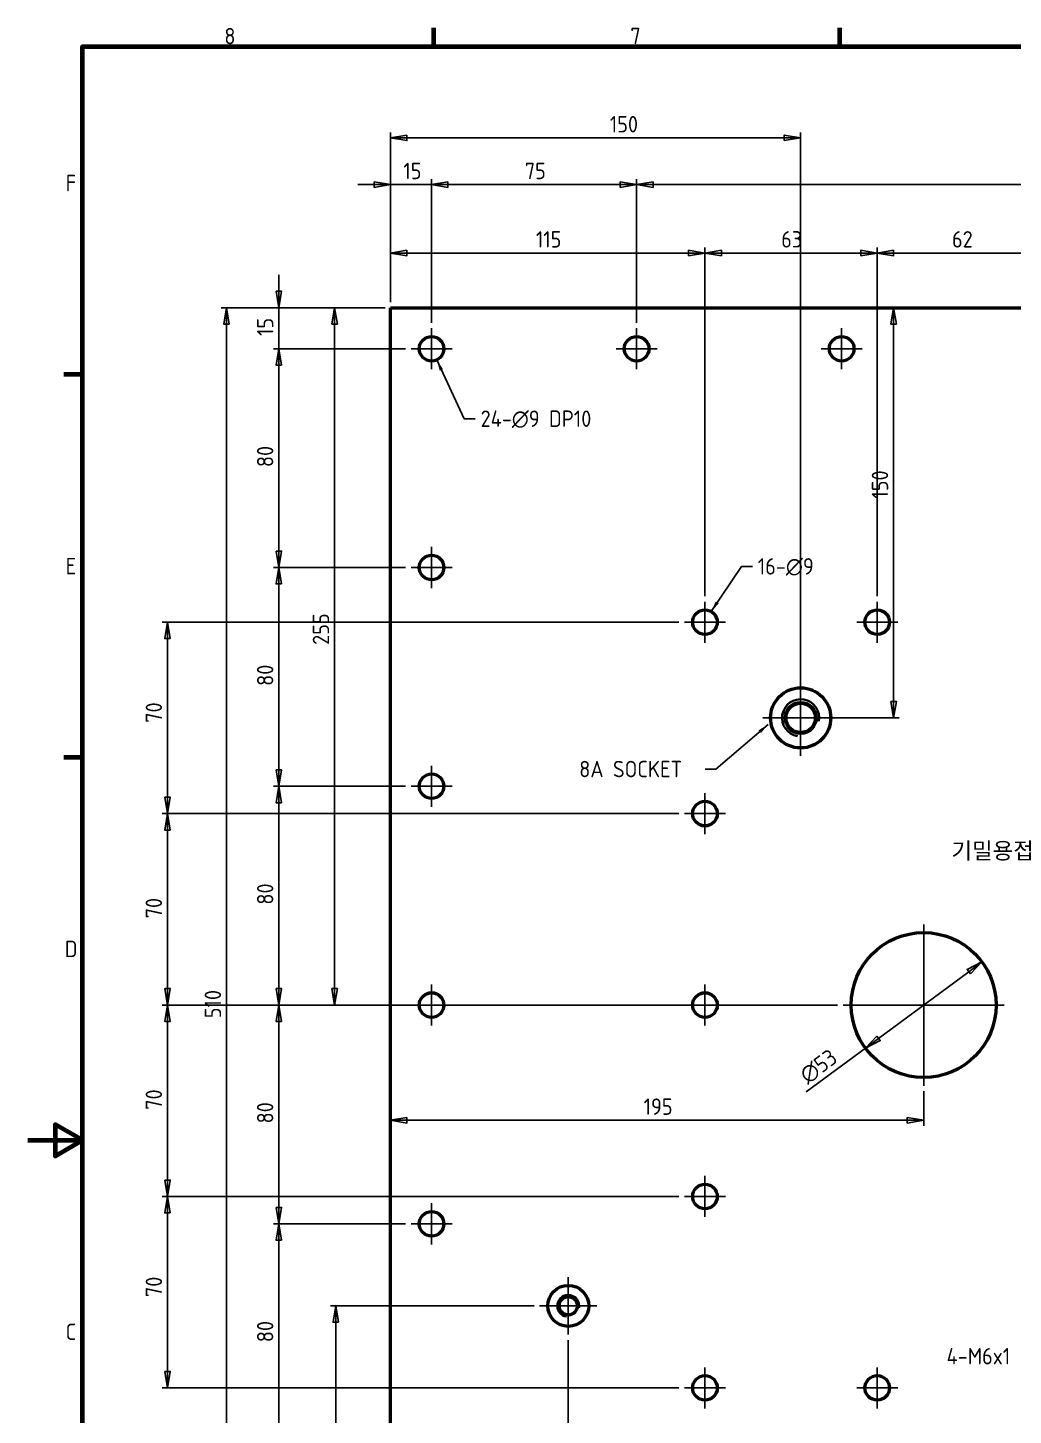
# Model space of a CAD drawing. Header units: millimetres. Extents: x 0 to 1188, y 0 to 840.
# Drawn here: x 0 to 360, y 319 to 827 of the extents above; entities that cross this region are included whole.
import ezdxf

# ---------------------------------------------------------------- set-up
doc = ezdxf.new("R2010")
doc.units = ezdxf.units.MM
doc.header["$LTSCALE"] = 2
doc.linetypes.add('CHAIN', pattern=[0.7087, 0.4724, -0.0591, 0.1181, -0.0591])
doc.layers.get('0').update_dxf_attribs({"lineweight": 25})
for name, color, linetype, lineweight in [('가시적인 것(ISO)', 7, 'Continuous', 50), ('경계(ISO)', 7, 'Continuous', 70), ('기호(ISO)', 7, 'Continuous', 25), ('치수(ISO)', 7, 'Continuous', 25)]:
    doc.layers.add(name, color=color, linetype=linetype, lineweight=lineweight)
doc.layers.add('가시적인 좁은 것(ISO)', color=1, linetype='Continuous', lineweight=35, true_color=0xff0000)
doc.layers.add('중심 표식(ISO)', color=1, linetype='Continuous', lineweight=25, true_color=0xff0000)
doc.styles.add('ISO ProportionalPSTEK', font='isocp.shx')
doc.dimstyles.new('PSTEK', dxfattribs={"dimscale": 2, "dimtxt": 3, "dimasz": 3, "dimexe": 1, "dimexo": 1, "dimgap": 1, "dimtad": 1, "dimrnd": 1e-08, "dimdsep": 46, "dimtxsty": 'ISO ProportionalPSTEK', "dimblk": 'Filled-1', "dimcen": 0.09, "dimdle": 10, "dimclrd": 3, "dimclre": 3, "dimclrt": 1, "dimadec": 1, "dimazin": 2, "dimtfac": 1, "dimtmove": 0, "dimatfit": 3, "dimfxl": 1, "dimtolj": 1, "dimlwd": -1, "dimlwe": -1, "dimarcsym": 0})
doc.dimstyles.new('PSTEK$7', dxfattribs={"dimscale": 2, "dimtxt": 3, "dimasz": 2, "dimexe": 1, "dimexo": 1, "dimgap": 1, "dimtad": 1, "dimrnd": 1e-08, "dimdsep": 46, "dimtxsty": 'ISO ProportionalPSTEK', "dimblk": 'Filled-1', "dimcen": 0.09, "dimdle": 10, "dimclrd": 3, "dimclre": 3, "dimclrt": 1, "dimadec": 1, "dimazin": 2, "dimtfac": 1, "dimtmove": 0, "dimatfit": 3, "dimfxl": 1, "dimtolj": 1, "dimlwd": -1, "dimlwe": -1, "dimarcsym": 0})

# ---------------------------------------------------------------- blocks, each defined once
blk = doc.blocks.new('경계 Default Border')
at = {"layer": '경계(ISO)'}
for p, q in [((74.25, 410), (74.25, 413.4)), ((148.5, 410), (148.5, 413.4)), ((10, 350), (6.6, 350)), ((10, 280), (6.6, 280))]:
    blk.add_line(p, q, dxfattribs=at)
at = {"layer": '경계(ISO)', "flags": 128}
for points in [[(10, 10), (10, 410), (584, 410), (584, 10), (10, 10)], [(0, 210), (10, 210), (5, 212.89), (5, 207.11), (10, 210)]]:
    blk.add_lwpolyline(points, dxfattribs=at)
at = {"layer": '경계(ISO)', "color": 1, "true_color": 0xff0000, "char_height": 3, "attachment_point": 7, "style": 'ISO ProportionalPSTEK'}
for s, insert in [('8', (35.96, 410.37)), ('7', (110.21, 410.39)), ('F', (6.93, 383.5)), ('E', (6.93, 313.47)), ('D', (6.77, 243.47)), ('C', (6.93, 173.47))]:
    blk.add_mtext(s, dxfattribs=dict(at, insert=insert))
blk = doc.blocks.new('Filled-1')
at = {"color": 0}
for p, q in [((0, 0), (-1, 0.167)), ((-1, 0.167), (-1, -0.167)), ((-1, 0), (0, 0)), ((-1, -0.167), (0, 0))]:
    blk.add_line(p, q, dxfattribs=at)
at = {"color": 0, "flags": 128}
blk.add_lwpolyline([(-1, -0.167), (0, 0), (-1, 0.167), (-1, -0.167)], dxfattribs=at)
at = {"color": 0}
blk.add_solid([(-1, -0.167), (0, 0), (-1, 0.167), (-1, -0.167)], dxfattribs=at)
blk = doc.blocks.new('*D14')
at = {"layer": 'Defpoints', "color": 0, "transparency": 16777216}
for p in [(132.72, 724.43), (112.25, 469.43), (298.22, 469.43)]:
    blk.add_point(p, dxfattribs=at)
at = {"layer": '치수(ISO)', "color": 3, "transparency": 16777216}
for p, q in [((130.72, 724.43), (110.25, 724.43)), ((112.25, 718.43), (112.25, 475.43)), ((296.22, 469.43), (110.25, 469.43))]:
    blk.add_line(p, q, dxfattribs=at)
at = {"layer": '치수(ISO)', "color": 3, "transparency": 16777216, "xscale": 6, "yscale": 6, "zscale": 6}
for p, rotation in [((112.25, 724.43), 90), ((112.25, 469.43), 270)]:
    blk.add_blockref('Filled-1', p, dxfattribs=dict(at, rotation=rotation))
at = {"layer": '치수(ISO)', "color": 1, "transparency": 16777216, "insert": (104.25, 601.13), "char_height": 6, "attachment_point": 1, "rotation": 90, "style": 'ISO ProportionalPSTEK'}
blk.add_mtext('\\A1;255', dxfattribs=at)
blk = doc.blocks.new('*D43')
at = {"layer": 'Defpoints', "color": 0, "transparency": 16777216}
for p in [(147.72, 769.43), (132.72, 724.43), (147.72, 716.93)]:
    blk.add_point(p, dxfattribs=at)
at = {"layer": '치수(ISO)', "color": 3, "transparency": 16777216}
for p, q in [((132.72, 726.43), (132.72, 771.43)), ((147.72, 718.93), (147.72, 771.43)), ((126.72, 769.43), (120.72, 769.43)), ((132.72, 769.43), (147.72, 769.43)), ((153.72, 769.43), (159.72, 769.43))]:
    blk.add_line(p, q, dxfattribs=at)
at = {"layer": '치수(ISO)', "color": 3, "transparency": 16777216, "xscale": 6, "yscale": 6, "zscale": 6}
blk.add_blockref('Filled-1', (132.72, 769.43), dxfattribs=at)
at = {"layer": '치수(ISO)', "color": 3, "transparency": 16777216, "xscale": 6, "yscale": 6, "zscale": 6, "rotation": 180}
blk.add_blockref('Filled-1', (147.72, 769.43), dxfattribs=at)
at = {"layer": '치수(ISO)', "color": 1, "transparency": 16777216, "insert": (137.4, 777.43), "char_height": 6, "attachment_point": 1, "style": 'ISO ProportionalPSTEK'}
blk.add_mtext('\\A1;15', dxfattribs=at)
blk = doc.blocks.new('*D44')
at = {"layer": 'Defpoints', "color": 0, "transparency": 16777216}
for p in [(222.72, 769.43), (147.72, 716.93), (222.72, 716.93)]:
    blk.add_point(p, dxfattribs=at)
at = {"layer": '치수(ISO)', "color": 3, "transparency": 16777216}
for p, q in [((147.72, 718.93), (147.72, 771.43)), ((222.72, 718.93), (222.72, 771.43)), ((153.72, 769.43), (216.72, 769.43))]:
    blk.add_line(p, q, dxfattribs=at)
at = {"layer": '치수(ISO)', "color": 3, "transparency": 16777216, "xscale": 6, "yscale": 6, "zscale": 6, "rotation": 180}
blk.add_blockref('Filled-1', (147.72, 769.43), dxfattribs=at)
at = {"layer": '치수(ISO)', "color": 3, "transparency": 16777216, "xscale": 6, "yscale": 6, "zscale": 6}
blk.add_blockref('Filled-1', (222.72, 769.43), dxfattribs=at)
at = {"layer": '치수(ISO)', "color": 1, "transparency": 16777216, "insert": (181.82, 777.43), "char_height": 6, "attachment_point": 1, "style": 'ISO ProportionalPSTEK'}
blk.add_mtext('\\A1;75', dxfattribs=at)
blk = doc.blocks.new('*D45')
at = {"layer": 'Defpoints', "color": 0, "transparency": 16777216}
for p in [(597.72, 769.43), (222.72, 716.93), (597.72, 716.93)]:
    blk.add_point(p, dxfattribs=at)
at = {"layer": '치수(ISO)', "color": 3, "transparency": 16777216}
for p, q in [((222.72, 718.93), (222.72, 771.43)), ((597.72, 718.93), (597.72, 771.43)), ((228.72, 769.43), (591.72, 769.43))]:
    blk.add_line(p, q, dxfattribs=at)
at = {"layer": '치수(ISO)', "color": 3, "transparency": 16777216, "xscale": 6, "yscale": 6, "zscale": 6, "rotation": 180}
blk.add_blockref('Filled-1', (222.72, 769.43), dxfattribs=at)
at = {"layer": '치수(ISO)', "color": 3, "transparency": 16777216, "xscale": 6, "yscale": 6, "zscale": 6}
blk.add_blockref('Filled-1', (597.72, 769.43), dxfattribs=at)
at = {"layer": '치수(ISO)', "color": 1, "transparency": 16777216, "insert": (394.22, 777.43), "char_height": 6, "attachment_point": 1, "style": 'ISO ProportionalPSTEK'}
blk.add_mtext('\\A1;75*5=375', dxfattribs=at)
blk = doc.blocks.new('*D47')
at = {"layer": 'Defpoints', "color": 0, "transparency": 16777216}
for p in [(247.72, 744.43), (132.72, 724.43), (247.72, 616.93)]:
    blk.add_point(p, dxfattribs=at)
at = {"layer": '치수(ISO)', "color": 3, "transparency": 16777216}
for p, q in [((132.72, 726.43), (132.72, 746.43)), ((247.72, 618.93), (247.72, 746.43)), ((138.72, 744.43), (241.72, 744.43))]:
    blk.add_line(p, q, dxfattribs=at)
at = {"layer": '치수(ISO)', "color": 3, "transparency": 16777216, "xscale": 6, "yscale": 6, "zscale": 6, "rotation": 180}
blk.add_blockref('Filled-1', (132.72, 744.43), dxfattribs=at)
at = {"layer": '치수(ISO)', "color": 3, "transparency": 16777216, "xscale": 6, "yscale": 6, "zscale": 6}
blk.add_blockref('Filled-1', (247.72, 744.43), dxfattribs=at)
at = {"layer": '치수(ISO)', "color": 1, "transparency": 16777216, "insert": (185.88, 752.43), "char_height": 6, "attachment_point": 1, "style": 'ISO ProportionalPSTEK'}
blk.add_mtext('\\A1;115', dxfattribs=at)
blk = doc.blocks.new('*D49')
at = {"layer": 'Defpoints', "color": 0, "transparency": 16777216}
for p in [(91.85, 724.43), (132.72, 724.43), (140.22, 709.43)]:
    blk.add_point(p, dxfattribs=at)
at = {"layer": '치수(ISO)', "color": 3, "transparency": 16777216}
for p, q in [((91.85, 730.43), (91.85, 736.43)), ((130.72, 724.43), (89.85, 724.43)), ((91.85, 709.43), (91.85, 724.43)), ((138.22, 709.43), (89.85, 709.43)), ((91.85, 703.43), (91.85, 697.43))]:
    blk.add_line(p, q, dxfattribs=at)
at = {"layer": '치수(ISO)', "color": 3, "transparency": 16777216, "xscale": 6, "yscale": 6, "zscale": 6}
for p, rotation in [((91.85, 724.43), 270), ((91.85, 709.43), 90)]:
    blk.add_blockref('Filled-1', p, dxfattribs=dict(at, rotation=rotation))
at = {"layer": '치수(ISO)', "color": 1, "transparency": 16777216, "insert": (83.85, 714.1), "char_height": 6, "attachment_point": 1, "rotation": 90, "style": 'ISO ProportionalPSTEK'}
blk.add_mtext('\\A1;15', dxfattribs=at)
blk = doc.blocks.new('*D50')
at = {"layer": 'Defpoints', "color": 0, "transparency": 16777216}
for p in [(91.85, 709.43), (140.22, 709.43), (140.22, 629.43)]:
    blk.add_point(p, dxfattribs=at)
at = {"layer": '치수(ISO)', "color": 3, "transparency": 16777216}
for p, q in [((138.22, 709.43), (89.85, 709.43)), ((91.85, 635.43), (91.85, 703.43)), ((138.22, 629.43), (89.85, 629.43))]:
    blk.add_line(p, q, dxfattribs=at)
at = {"layer": '치수(ISO)', "color": 3, "transparency": 16777216, "xscale": 6, "yscale": 6, "zscale": 6}
for p, rotation in [((91.85, 709.43), 90), ((91.85, 629.43), 270)]:
    blk.add_blockref('Filled-1', p, dxfattribs=dict(at, rotation=rotation))
at = {"layer": '치수(ISO)', "color": 1, "transparency": 16777216, "insert": (83.85, 666.14), "char_height": 6, "attachment_point": 1, "rotation": 90, "style": 'ISO ProportionalPSTEK'}
blk.add_mtext('\\A1;80', dxfattribs=at)
blk = doc.blocks.new('*D52')
at = {"layer": 'Defpoints', "color": 0, "transparency": 16777216}
for p in [(72.72, 724.43), (132.72, 724.43), (132.72, 214.43)]:
    blk.add_point(p, dxfattribs=at)
at = {"layer": '치수(ISO)', "color": 3, "transparency": 16777216}
for p, q in [((130.72, 724.43), (70.72, 724.43)), ((72.72, 220.43), (72.72, 718.43)), ((130.72, 214.43), (70.72, 214.43))]:
    blk.add_line(p, q, dxfattribs=at)
at = {"layer": '치수(ISO)', "color": 3, "transparency": 16777216, "xscale": 6, "yscale": 6, "zscale": 6}
for p, rotation in [((72.72, 724.43), 90), ((72.72, 214.43), 270)]:
    blk.add_blockref('Filled-1', p, dxfattribs=dict(at, rotation=rotation))
at = {"layer": '치수(ISO)', "color": 1, "transparency": 16777216, "insert": (64.72, 464.62), "char_height": 6, "attachment_point": 1, "rotation": 90, "style": 'ISO ProportionalPSTEK'}
blk.add_mtext('\\A1;510', dxfattribs=at)
blk = doc.blocks.new('*D55')
at = {"layer": 'Defpoints', "color": 0, "transparency": 16777216}
for p in [(327.72, 439.93), (327.72, 427.28), (132.72, 397.28)]:
    blk.add_point(p, dxfattribs=at)
at = {"layer": '치수(ISO)', "color": 3, "transparency": 16777216}
for p, q in [((327.72, 437.93), (327.72, 425.28)), ((138.72, 427.28), (321.72, 427.28))]:
    blk.add_line(p, q, dxfattribs=at)
at = {"layer": '치수(ISO)', "color": 3, "transparency": 16777216, "xscale": 6, "yscale": 6, "zscale": 6, "rotation": 180}
blk.add_blockref('Filled-1', (132.72, 427.28), dxfattribs=at)
at = {"layer": '치수(ISO)', "color": 3, "transparency": 16777216, "xscale": 6, "yscale": 6, "zscale": 6}
blk.add_blockref('Filled-1', (327.72, 427.28), dxfattribs=at)
at = {"layer": '치수(ISO)', "color": 1, "transparency": 16777216, "insert": (225.29, 435.28), "char_height": 6, "attachment_point": 1, "style": 'ISO ProportionalPSTEK'}
blk.add_mtext('\\A1;195', dxfattribs=at)
blk = doc.blocks.new('*D56')
at = {"layer": 'Defpoints', "color": 0, "transparency": 16777216}
for p in [(51.13, 609.43), (240.22, 609.43), (240.22, 539.43)]:
    blk.add_point(p, dxfattribs=at)
at = {"layer": '치수(ISO)', "color": 3, "transparency": 16777216}
for p, q in [((238.22, 609.43), (49.13, 609.43)), ((51.13, 545.43), (51.13, 603.43)), ((238.22, 539.43), (49.13, 539.43))]:
    blk.add_line(p, q, dxfattribs=at)
at = {"layer": '치수(ISO)', "color": 3, "transparency": 16777216, "xscale": 6, "yscale": 6, "zscale": 6}
for p, rotation in [((51.13, 609.43), 90), ((51.13, 539.43), 270)]:
    blk.add_blockref('Filled-1', p, dxfattribs=dict(at, rotation=rotation))
at = {"layer": '치수(ISO)', "color": 1, "transparency": 16777216, "insert": (43.13, 572.64), "char_height": 6, "attachment_point": 1, "rotation": 90, "style": 'ISO ProportionalPSTEK'}
blk.add_mtext('\\A1;70', dxfattribs=at)
blk = doc.blocks.new('*D57')
at = {"layer": 'Defpoints', "color": 0, "transparency": 16777216}
for p in [(51.13, 539.43), (240.22, 539.43), (243.22, 469.43)]:
    blk.add_point(p, dxfattribs=at)
at = {"layer": '치수(ISO)', "color": 3, "transparency": 16777216}
for p, q in [((238.22, 539.43), (49.13, 539.43)), ((51.13, 475.43), (51.13, 533.43)), ((241.22, 469.43), (49.13, 469.43))]:
    blk.add_line(p, q, dxfattribs=at)
at = {"layer": '치수(ISO)', "color": 3, "transparency": 16777216, "xscale": 6, "yscale": 6, "zscale": 6}
for p, rotation in [((51.13, 539.43), 90), ((51.13, 469.43), 270)]:
    blk.add_blockref('Filled-1', p, dxfattribs=dict(at, rotation=rotation))
at = {"layer": '치수(ISO)', "color": 1, "transparency": 16777216, "insert": (43.13, 501.14), "char_height": 6, "attachment_point": 1, "rotation": 90, "style": 'ISO ProportionalPSTEK'}
blk.add_mtext('\\A1;70', dxfattribs=at)
blk = doc.blocks.new('*D58')
at = {"layer": 'Defpoints', "color": 0, "transparency": 16777216}
for p in [(51.13, 399.43), (240.22, 399.43), (240.22, 329.43)]:
    blk.add_point(p, dxfattribs=at)
at = {"layer": '치수(ISO)', "color": 3, "transparency": 16777216}
for p, q in [((238.22, 399.43), (49.13, 399.43)), ((51.13, 335.43), (51.13, 393.43)), ((238.22, 329.43), (49.13, 329.43))]:
    blk.add_line(p, q, dxfattribs=at)
at = {"layer": '치수(ISO)', "color": 3, "transparency": 16777216, "xscale": 6, "yscale": 6, "zscale": 6}
for p, rotation in [((51.13, 399.43), 90), ((51.13, 329.43), 270)]:
    blk.add_blockref('Filled-1', p, dxfattribs=dict(at, rotation=rotation))
at = {"layer": '치수(ISO)', "color": 1, "transparency": 16777216, "insert": (43.13, 362.64), "char_height": 6, "attachment_point": 1, "rotation": 90, "style": 'ISO ProportionalPSTEK'}
blk.add_mtext('\\A1;70', dxfattribs=at)
blk = doc.blocks.new('*D72')
at = {"layer": 'Defpoints', "color": 0, "transparency": 16777216}
for p in [(310.72, 744.43), (247.72, 616.93), (310.72, 616.93)]:
    blk.add_point(p, dxfattribs=at)
at = {"layer": '치수(ISO)', "color": 3, "transparency": 16777216}
for p, q in [((247.72, 618.93), (247.72, 746.43)), ((310.72, 618.93), (310.72, 746.43)), ((253.72, 744.43), (304.72, 744.43))]:
    blk.add_line(p, q, dxfattribs=at)
at = {"layer": '치수(ISO)', "color": 3, "transparency": 16777216, "xscale": 6, "yscale": 6, "zscale": 6, "rotation": 180}
blk.add_blockref('Filled-1', (247.72, 744.43), dxfattribs=at)
at = {"layer": '치수(ISO)', "color": 3, "transparency": 16777216, "xscale": 6, "yscale": 6, "zscale": 6}
blk.add_blockref('Filled-1', (310.72, 744.43), dxfattribs=at)
at = {"layer": '치수(ISO)', "color": 1, "transparency": 16777216, "insert": (275.6, 752.43), "char_height": 6, "attachment_point": 1, "style": 'ISO ProportionalPSTEK'}
blk.add_mtext('\\A1;63', dxfattribs=at)
blk = doc.blocks.new('*D73')
at = {"layer": 'Defpoints', "color": 0, "transparency": 16777216}
for p in [(372.72, 744.43), (310.72, 616.93), (372.72, 616.93)]:
    blk.add_point(p, dxfattribs=at)
at = {"layer": '치수(ISO)', "color": 3, "transparency": 16777216}
for p, q in [((310.72, 618.93), (310.72, 746.43)), ((372.72, 618.93), (372.72, 746.43)), ((316.72, 744.43), (366.72, 744.43))]:
    blk.add_line(p, q, dxfattribs=at)
at = {"layer": '치수(ISO)', "color": 3, "transparency": 16777216, "xscale": 6, "yscale": 6, "zscale": 6, "rotation": 180}
blk.add_blockref('Filled-1', (310.72, 744.43), dxfattribs=at)
at = {"layer": '치수(ISO)', "color": 3, "transparency": 16777216, "xscale": 6, "yscale": 6, "zscale": 6}
blk.add_blockref('Filled-1', (372.72, 744.43), dxfattribs=at)
at = {"layer": '치수(ISO)', "color": 1, "transparency": 16777216, "insert": (338.08, 752.43), "char_height": 6, "attachment_point": 1, "style": 'ISO ProportionalPSTEK'}
blk.add_mtext('\\A1;62', dxfattribs=at)
blk = doc.blocks.new('*D77')
at = {"layer": 'Defpoints', "color": 0, "transparency": 16777216}
for p in [(112.72, 359.43), (187.22, 359.43), (132.72, 214.43)]:
    blk.add_point(p, dxfattribs=at)
at = {"layer": '치수(ISO)', "color": 3, "transparency": 16777216}
for p, q in [((185.22, 359.43), (110.72, 359.43)), ((112.72, 220.43), (112.72, 353.43)), ((130.72, 214.43), (110.72, 214.43))]:
    blk.add_line(p, q, dxfattribs=at)
at = {"layer": '치수(ISO)', "color": 3, "transparency": 16777216, "xscale": 6, "yscale": 6, "zscale": 6}
for p, rotation in [((112.72, 359.43), 90), ((112.72, 214.43), 270)]:
    blk.add_blockref('Filled-1', p, dxfattribs=dict(at, rotation=rotation))
at = {"layer": '치수(ISO)', "color": 1, "transparency": 16777216, "insert": (104.72, 281.7), "char_height": 6, "attachment_point": 1, "rotation": 90, "style": 'ISO ProportionalPSTEK'}
blk.add_mtext('\\A1;145', dxfattribs=at)
blk = doc.blocks.new('*D78')
at = {"layer": 'Defpoints', "color": 0, "transparency": 16777216}
for p in [(197.72, 348.93), (132.72, 214.43), (197.72, 194.43)]:
    blk.add_point(p, dxfattribs=at)
at = {"layer": '치수(ISO)', "color": 3, "transparency": 16777216}
for p, q in [((197.72, 346.93), (197.72, 192.43)), ((132.72, 212.43), (132.72, 192.43)), ((138.72, 194.43), (191.72, 194.43))]:
    blk.add_line(p, q, dxfattribs=at)
at = {"layer": '치수(ISO)', "color": 3, "transparency": 16777216, "xscale": 6, "yscale": 6, "zscale": 6, "rotation": 180}
blk.add_blockref('Filled-1', (132.72, 194.43), dxfattribs=at)
at = {"layer": '치수(ISO)', "color": 3, "transparency": 16777216, "xscale": 6, "yscale": 6, "zscale": 6}
blk.add_blockref('Filled-1', (197.72, 194.43), dxfattribs=at)
at = {"layer": '치수(ISO)', "color": 1, "transparency": 16777216, "insert": (161.62, 202.43), "char_height": 6, "attachment_point": 1, "style": 'ISO ProportionalPSTEK'}
blk.add_mtext('\\A1;65', dxfattribs=at)
blk = doc.blocks.new('*D79')
at = {"layer": 'Defpoints', "color": 0, "transparency": 16777216}
for p in [(282.72, 786.52), (132.72, 724.43), (282.72, 585.43)]:
    blk.add_point(p, dxfattribs=at)
at = {"layer": '치수(ISO)', "color": 3, "transparency": 16777216}
for p, q in [((132.72, 726.43), (132.72, 788.52)), ((138.72, 786.52), (276.72, 786.52)), ((282.72, 587.43), (282.72, 788.52))]:
    blk.add_line(p, q, dxfattribs=at)
at = {"layer": '치수(ISO)', "color": 3, "transparency": 16777216, "xscale": 6, "yscale": 6, "zscale": 6, "rotation": 180}
blk.add_blockref('Filled-1', (132.72, 786.52), dxfattribs=at)
at = {"layer": '치수(ISO)', "color": 3, "transparency": 16777216, "xscale": 6, "yscale": 6, "zscale": 6}
blk.add_blockref('Filled-1', (282.72, 786.52), dxfattribs=at)
at = {"layer": '치수(ISO)', "color": 1, "transparency": 16777216, "insert": (212.92, 794.52), "char_height": 6, "attachment_point": 1, "style": 'ISO ProportionalPSTEK'}
blk.add_mtext('\\A1;150', dxfattribs=at)
blk = doc.blocks.new('*D80')
at = {"layer": 'Defpoints', "color": 0, "transparency": 16777216}
for p in [(316.74, 724.43), (336.74, 724.43), (282.72, 574.43)]:
    blk.add_point(p, dxfattribs=at)
at = {"layer": '치수(ISO)', "color": 3, "transparency": 16777216}
for p, q in [((316.74, 580.43), (316.74, 718.43)), ((284.72, 574.43), (318.74, 574.43))]:
    blk.add_line(p, q, dxfattribs=at)
at = {"layer": '치수(ISO)', "color": 3, "transparency": 16777216, "xscale": 6, "yscale": 6, "zscale": 6}
for p, rotation in [((316.74, 724.43), 90), ((316.74, 574.43), 270)]:
    blk.add_blockref('Filled-1', p, dxfattribs=dict(at, rotation=rotation))
at = {"layer": '치수(ISO)', "color": 1, "transparency": 16777216, "insert": (308.74, 654.62), "char_height": 6, "attachment_point": 1, "rotation": 90, "style": 'ISO ProportionalPSTEK'}
blk.add_mtext('\\A1;150', dxfattribs=at)
blk = doc.blocks.new('*D82')
at = {"layer": 'Defpoints', "color": 0, "transparency": 16777216}
for p in [(91.85, 629.43), (140.22, 629.43), (140.22, 549.43)]:
    blk.add_point(p, dxfattribs=at)
at = {"layer": '치수(ISO)', "color": 3, "transparency": 16777216}
for p, q in [((138.22, 629.43), (89.85, 629.43)), ((91.85, 555.43), (91.85, 623.43)), ((138.22, 549.43), (89.85, 549.43))]:
    blk.add_line(p, q, dxfattribs=at)
at = {"layer": '치수(ISO)', "color": 3, "transparency": 16777216, "xscale": 6, "yscale": 6, "zscale": 6}
for p, rotation in [((91.85, 629.43), 90), ((91.85, 549.43), 270)]:
    blk.add_blockref('Filled-1', p, dxfattribs=dict(at, rotation=rotation))
at = {"layer": '치수(ISO)', "color": 1, "transparency": 16777216, "insert": (83.85, 586.14), "char_height": 6, "attachment_point": 1, "rotation": 90, "style": 'ISO ProportionalPSTEK'}
blk.add_mtext('\\A1;80', dxfattribs=at)
blk = doc.blocks.new('*D83')
at = {"layer": 'Defpoints', "color": 0, "transparency": 16777216}
for p in [(91.85, 549.43), (140.22, 549.43), (147.72, 469.43)]:
    blk.add_point(p, dxfattribs=at)
at = {"layer": '치수(ISO)', "color": 3, "transparency": 16777216}
for p, q in [((138.22, 549.43), (89.85, 549.43)), ((91.85, 475.43), (91.85, 543.43)), ((145.72, 469.43), (89.85, 469.43))]:
    blk.add_line(p, q, dxfattribs=at)
at = {"layer": '치수(ISO)', "color": 3, "transparency": 16777216, "xscale": 6, "yscale": 6, "zscale": 6}
for p, rotation in [((91.85, 549.43), 90), ((91.85, 469.43), 270)]:
    blk.add_blockref('Filled-1', p, dxfattribs=dict(at, rotation=rotation))
at = {"layer": '치수(ISO)', "color": 1, "transparency": 16777216, "insert": (83.85, 506.14), "char_height": 6, "attachment_point": 1, "rotation": 90, "style": 'ISO ProportionalPSTEK'}
blk.add_mtext('\\A1;80', dxfattribs=at)
blk = doc.blocks.new('*D84')
at = {"layer": 'Defpoints', "color": 0, "transparency": 16777216}
for p in [(91.85, 469.43), (147.72, 469.43), (140.22, 389.43)]:
    blk.add_point(p, dxfattribs=at)
at = {"layer": '치수(ISO)', "color": 3, "transparency": 16777216}
for p, q in [((145.72, 469.43), (89.85, 469.43)), ((91.85, 395.43), (91.85, 463.43)), ((138.22, 389.43), (89.85, 389.43))]:
    blk.add_line(p, q, dxfattribs=at)
at = {"layer": '치수(ISO)', "color": 3, "transparency": 16777216, "xscale": 6, "yscale": 6, "zscale": 6}
for p, rotation in [((91.85, 469.43), 90), ((91.85, 389.43), 270)]:
    blk.add_blockref('Filled-1', p, dxfattribs=dict(at, rotation=rotation))
at = {"layer": '치수(ISO)', "color": 1, "transparency": 16777216, "insert": (83.85, 426.14), "char_height": 6, "attachment_point": 1, "rotation": 90, "style": 'ISO ProportionalPSTEK'}
blk.add_mtext('\\A1;80', dxfattribs=at)
blk = doc.blocks.new('*D85')
at = {"layer": 'Defpoints', "color": 0, "transparency": 16777216}
for p in [(91.85, 389.43), (140.22, 389.43), (140.22, 309.43)]:
    blk.add_point(p, dxfattribs=at)
at = {"layer": '치수(ISO)', "color": 3, "transparency": 16777216}
for p, q in [((138.22, 389.43), (89.85, 389.43)), ((91.85, 315.43), (91.85, 383.43)), ((138.22, 309.43), (89.85, 309.43))]:
    blk.add_line(p, q, dxfattribs=at)
at = {"layer": '치수(ISO)', "color": 3, "transparency": 16777216, "xscale": 6, "yscale": 6, "zscale": 6}
for p, rotation in [((91.85, 389.43), 90), ((91.85, 309.43), 270)]:
    blk.add_blockref('Filled-1', p, dxfattribs=dict(at, rotation=rotation))
at = {"layer": '치수(ISO)', "color": 1, "transparency": 16777216, "insert": (83.85, 346.14), "char_height": 6, "attachment_point": 1, "rotation": 90, "style": 'ISO ProportionalPSTEK'}
blk.add_mtext('\\A1;80', dxfattribs=at)
blk = doc.blocks.new('*D86')
at = {"layer": 'Defpoints', "color": 0, "transparency": 16777216}
for p in [(240.22, 469.43), (51.13, 399.43), (240.22, 399.43)]:
    blk.add_point(p, dxfattribs=at)
at = {"layer": '치수(ISO)', "color": 3, "transparency": 16777216}
for p, q in [((238.22, 469.43), (49.13, 469.43)), ((51.13, 463.43), (51.13, 405.43)), ((238.22, 399.43), (49.13, 399.43))]:
    blk.add_line(p, q, dxfattribs=at)
at = {"layer": '치수(ISO)', "color": 3, "transparency": 16777216, "xscale": 6, "yscale": 6, "zscale": 6}
for p, rotation in [((51.13, 469.43), 90), ((51.13, 399.43), 270)]:
    blk.add_blockref('Filled-1', p, dxfattribs=dict(at, rotation=rotation))
at = {"layer": '치수(ISO)', "color": 1, "transparency": 16777216, "insert": (43.13, 431.12), "char_height": 6, "attachment_point": 1, "rotation": 90, "style": 'ISO ProportionalPSTEK'}
blk.add_mtext('\\A1;70', dxfattribs=at)
blk = doc.blocks.new('*D88')
at = {"layer": 'Defpoints', "color": 0, "transparency": 16777216}
for p in [(349.03, 485.19), (306.42, 453.66)]:
    blk.add_point(p, dxfattribs=at)
at = {"layer": '치수(ISO)', "color": 3, "transparency": 16777216}
for p, q in [((344.2, 481.62), (311.24, 457.23)), ((306.42, 453.66), (284.78, 437.65))]:
    blk.add_line(p, q, dxfattribs=at)
at = {"layer": '치수(ISO)', "color": 3, "transparency": 16777216, "xscale": 6, "yscale": 6, "zscale": 6}
for p, rotation in [((349.03, 485.19), 36.49711753573963), ((306.42, 453.66), 216.4971175357396)]:
    blk.add_blockref('Filled-1', p, dxfattribs=dict(at, rotation=rotation))
at = {"layer": '치수(ISO)', "color": 1, "transparency": 16777216, "insert": (281.63, 445.27), "char_height": 6, "attachment_point": 1, "rotation": 36.4971, "style": 'ISO ProportionalPSTEK'}
blk.add_mtext('\\A1;∅53', dxfattribs=at)

msp = doc.modelspace()

# ---------------------------------------------------------------- linework, layer by layer
at = {"layer": '가시적인 것(ISO)'}
for p, q in [((132.7234, 214.4252), (132.7234, 724.4252)), ((132.7234, 724.4252), (612.7234, 724.4252))]:
    msp.add_line(p, q, dxfattribs=at)
for centre, radius in [((147.7234, 709.4252), 4.5), ((222.7234, 709.4252), 4.5), ((297.7234, 709.4252), 4.5), ((147.7234, 629.4252), 4.5), ((247.7234, 609.4252), 4.5), ((310.7234, 609.4252), 4.5), ((282.7234, 574.4252), 11), ((282.7234, 574.4252), 5.6795), ((282.7234, 574.4252), 5.4105), ((282.7234, 574.4252), 5.3595), ((147.7234, 549.4252), 4.5), ((247.7234, 539.4252), 4.5), ((327.7234, 469.4252), 26.5), ((147.7234, 469.4252), 4.5), ((247.7234, 469.4252), 4.5), ((247.7234, 399.4252), 4.5), ((147.7234, 389.4252), 4.5), ((197.7234, 359.4252), 7.5), ((197.7234, 359.4252), 3.3235), ((247.7234, 329.4252), 4.5), ((310.7234, 329.4252), 4.5)]:
    msp.add_circle(centre, radius, dxfattribs=at)
at = {"layer": '가시적인 좁은 것(ISO)'}
for centre, radius in [((282.7234, 574.4252), 6.8087), ((197.7234, 359.4252), 4), ((197.7234, 359.4252), 4)]:
    msp.add_arc(centre, radius, 350, 260, dxfattribs=at)
at = {"layer": '중심 표식(ISO)', "linetype": 'CHAIN'}
for p, q in [((147.7234, 716.9252), (147.7234, 701.9252)), ((222.7234, 716.9252), (222.7234, 701.9252)), ((297.7234, 716.9252), (297.7234, 701.9252)), ((155.2234, 709.4252), (140.2234, 709.4252)), ((230.2234, 709.4252), (215.2234, 709.4252)), ((305.2234, 709.4252), (290.2234, 709.4252)), ((147.7234, 636.9252), (147.7234, 621.9252)), ((155.2234, 629.4252), (140.2234, 629.4252)), ((247.7234, 616.9252), (247.7234, 601.9252)), ((310.7234, 616.9252), (310.7234, 601.9252)), ((255.2234, 609.4252), (240.2234, 609.4252)), ((318.2234, 609.4252), (303.2234, 609.4252)), ((282.7234, 588.4252), (282.7234, 560.4252)), ((296.7234, 574.4252), (268.7234, 574.4252)), ((147.7234, 556.9252), (147.7234, 541.9252)), ((155.2234, 549.4252), (140.2234, 549.4252)), ((247.7234, 546.9252), (247.7234, 531.9252)), ((255.2234, 539.4252), (240.2234, 539.4252)), ((327.7234, 498.9252), (327.7234, 439.9252)), ((147.7234, 476.9252), (147.7234, 461.9252)), ((247.7234, 476.9252), (247.7234, 461.9252)), ((155.2234, 469.4252), (140.2234, 469.4252)), ((255.2234, 469.4252), (240.2234, 469.4252)), ((357.2234, 469.4252), (298.2234, 469.4252)), ((247.7234, 406.9252), (247.7234, 391.9252)), ((147.7234, 396.9252), (147.7234, 381.9252)), ((255.2234, 399.4252), (240.2234, 399.4252)), ((155.2234, 389.4252), (140.2234, 389.4252)), ((197.7234, 369.9252), (197.7234, 348.9252)), ((208.2234, 359.4252), (187.2234, 359.4252)), ((247.7234, 336.9252), (247.7234, 321.9252)), ((310.7234, 336.9252), (310.7234, 321.9252)), ((255.2234, 329.4252), (240.2234, 329.4252)), ((318.2234, 329.4252), (303.2234, 329.4252))]:
    msp.add_line(p, q, dxfattribs=at)

# ---------------------------------------------------------------- block references
at = {"xscale": 2, "yscale": 2, "zscale": 2}
msp.add_blockref('경계 Default Border', (0, 0), dxfattribs=at)

# ---------------------------------------------------------------- texts
at = {"layer": '기호(ISO)', "color": 1, "true_color": 0xff0000, "char_height": 6, "attachment_point": 1, "line_spacing_factor": 0.525, "style": 'ISO ProportionalPSTEK'}
for s, insert, width in [('{24-\\fAIGDT|b0|i0;\\H6.0000;n\\fisocp|b0|i0;\\H6.0000;9 DP10}', (165.6582, 686.8425), 47.882169), ('{16-\\fAIGDT|b0|i0;\\H6.0000;n\\fisocp|b0|i0;\\H6.0000;9}', (267.0537, 632.8484), 24.306674), ('{4-M6x1 DP6}', (336.1086, 344.0271), 47.150992)]:
    msp.add_mtext(s, dxfattribs=dict(at, insert=insert, width=width))
at = {"layer": '기호(ISO)', "color": 1, "true_color": 0xff0000, "char_height": 6, "attachment_point": 1, "style": 'ISO ProportionalPSTEK'}
for s, insert, width in [('{\\fISOCP|b0|i0;\\H6.0000;8A SOCKET}', (201.7226, 558.7214), 44.01669), ('{\\fISOCP|b0|i0;\\H6.0000;기밀용접}', (337.882, 528.8566), 37.044103)]:
    msp.add_mtext(s, dxfattribs=dict(at, insert=insert, width=width))

# ---------------------------------------------------------------- dimensions: what is measured, and where the dimension line sits
at = {"layer": '치수(ISO)', "color": 3, "true_color": 0x00ff00}
for base, p1, p2, picture, middle in [((282.7234, 786.5214), (132.7234, 724.4252), (282.7234, 585.4252), '*D79', (217.7234, 786.5214)), ((197.7234, 194.4252), (132.7234, 214.4252), (197.7234, 348.9252), '*D78', (165.2234, 194.4252))]:
    dim = msp.add_linear_dim(base=base, p1=p1, p2=p2, dimstyle='PSTEK', override={"dimdec": 2, "dimtp": 0, "dimtm": 0, "dimtdec": 2, "dimtofl": 0, "dimatfit": 1}, dxfattribs=at)
    dim.commit()
    dim.dimension.update_dxf_attribs({"geometry": picture, "text_midpoint": middle, "dimtype": 160})
for base, p1, p2, angle, override, picture, middle in [((147.7234, 769.4252), (132.7234, 724.4252), (147.7234, 716.9252), 180, {"dimdec": 2, "dimblk2": 'Filled-1', "dimsah": 1, "dimtp": 0, "dimtm": 0, "dimtdec": 2, "dimtofl": 1, "dimatfit": 1}, '*D43', (140.2234, 769.4252)), ((222.7234, 769.4252), (147.7234, 716.9252), (222.7234, 716.9252), 180, {"dimdec": 2, "dimblk1": 'Filled-1', "dimblk2": 'Filled-1', "dimsah": 1, "dimtp": 0, "dimtm": 0, "dimtdec": 2, "dimtofl": 0, "dimatfit": 1}, '*D44', (185.2434, 769.4252)), ((247.7234, 744.4252), (132.7234, 724.4252), (247.7234, 616.9252), 180, {"dimdec": 2, "dimblk2": 'Filled-1', "dimsah": 1, "dimtp": 0, "dimtm": 0, "dimtdec": 2, "dimtofl": 0, "dimatfit": 1}, '*D47', (190.2034, 744.4252)), ((310.7234, 744.4252), (247.7234, 616.9252), (310.7234, 616.9252), 180, {"dimdec": 2, "dimblk2": 'Filled-1', "dimsah": 1, "dimtp": 0, "dimtm": 0, "dimtdec": 2, "dimtofl": 0, "dimatfit": 1}, '*D72', (279.2034, 744.4252)), ((372.7234, 744.4252), (310.7234, 616.9252), (372.7234, 616.9252), 180, {"dimdec": 2, "dimblk1": 'Filled-1', "dimblk2": 'Filled-1', "dimsah": 1, "dimtp": 0, "dimtm": 0, "dimtdec": 2, "dimtofl": 0, "dimatfit": 1}, '*D73', (341.7434, 744.4252)), ((91.8494, 724.4252), (140.2234, 709.4252), (132.7234, 724.4252), 90, {"dimdec": 2, "dimblk1": 'Filled-1', "dimsah": 1, "dimtp": 0, "dimtm": 0, "dimtdec": 2, "dimtofl": 1, "dimatfit": 1}, '*D49', (91.8494, 716.9252)), ((72.7234, 724.4252), (132.7234, 214.4252), (132.7234, 724.4252), 90, {"dimdec": 2, "dimtp": 0, "dimtm": 0, "dimtdec": 2, "dimtofl": 0, "dimatfit": 1}, '*D52', (72.7234, 469.4252)), ((112.2493, 469.4252), (132.7234, 724.4252), (298.2234, 469.4252), 90, {"dimdec": 2, "dimtp": 0, "dimtm": 0, "dimtdec": 2, "dimtofl": 0, "dimatfit": 1}, '*D14', (112.2493, 606.7317)), ((316.7382, 724.4252), (282.7234, 574.4252), (336.7382, 724.4252), 270, {"dimdec": 2, "dimse2": 1, "dimtp": 0, "dimtm": 0, "dimtdec": 2, "dimtofl": 0, "dimatfit": 1}, '*D80', (316.7382, 659.4252)), ((91.8494, 709.4252), (140.2234, 629.4252), (140.2234, 709.4252), 90, {"dimdec": 2, "dimblk1": 'Filled-1', "dimblk2": 'Filled-1', "dimsah": 1, "dimtp": 0, "dimtm": 0, "dimtdec": 2, "dimtofl": 0, "dimatfit": 1}, '*D50', (91.8494, 669.4452)), ((91.8494, 629.4252), (140.2234, 549.4252), (140.2234, 629.4252), 90, {"dimdec": 2, "dimblk1": 'Filled-1', "dimsah": 1, "dimtp": 0, "dimtm": 0, "dimtdec": 2, "dimtofl": 0, "dimatfit": 1}, '*D82', (91.8494, 589.4452)), ((51.1279, 609.4252), (240.2234, 539.4252), (240.2234, 609.4252), 90, {"dimdec": 2, "dimblk1": 'Filled-1', "dimblk2": 'Filled-1', "dimsah": 1, "dimtp": 0, "dimtm": 0, "dimtdec": 2, "dimtofl": 0, "dimatfit": 1}, '*D56', (51.1279, 575.9452)), ((91.8494, 549.4252), (147.7234, 469.4252), (140.2234, 549.4252), 90, {"dimdec": 2, "dimblk1": 'Filled-1', "dimblk2": 'Filled-1', "dimsah": 1, "dimtp": 0, "dimtm": 0, "dimtdec": 2, "dimtofl": 0, "dimatfit": 1}, '*D83', (91.8494, 509.4452)), ((51.1279, 539.4252), (243.2234, 469.4252), (240.2234, 539.4252), 90, {"dimdec": 2, "dimblk1": 'Filled-1', "dimblk2": 'Filled-1', "dimsah": 1, "dimtp": 0, "dimtm": 0, "dimtdec": 2, "dimtofl": 0, "dimatfit": 1}, '*D57', (51.1279, 504.4452)), ((51.1279, 399.4252), (240.2234, 469.4252), (240.2234, 399.4252), 90, {"dimdec": 2, "dimtp": 0, "dimtm": 0, "dimtdec": 2, "dimtofl": 0, "dimatfit": 1}, '*D86', (51.1279, 434.4252)), ((91.8494, 469.4252), (140.2234, 389.4252), (147.7234, 469.4252), 90, {"dimdec": 2, "dimblk1": 'Filled-1', "dimblk2": 'Filled-1', "dimsah": 1, "dimtp": 0, "dimtm": 0, "dimtdec": 2, "dimtofl": 0, "dimatfit": 1}, '*D84', (91.8494, 429.4452)), ((327.7234, 427.2848), (132.7234, 397.2848), (327.7234, 439.9252), 180, {"dimdec": 2, "dimse1": 1, "dimtp": 0, "dimtm": 0, "dimtdec": 2, "dimtofl": 0, "dimatfit": 1}, '*D55', (230.2234, 427.2848)), ((51.1279, 399.4252), (240.2234, 329.4252), (240.2234, 399.4252), 90, {"dimdec": 2, "dimblk1": 'Filled-1', "dimblk2": 'Filled-1', "dimsah": 1, "dimtp": 0, "dimtm": 0, "dimtdec": 2, "dimtofl": 0, "dimatfit": 1}, '*D58', (51.1279, 365.9452)), ((91.8494, 389.4252), (140.2234, 309.4252), (140.2234, 389.4252), 90, {"dimdec": 2, "dimblk1": 'Filled-1', "dimblk2": 'Filled-1', "dimsah": 1, "dimtp": 0, "dimtm": 0, "dimtdec": 2, "dimtofl": 0, "dimatfit": 1}, '*D85', (91.8494, 349.4452)), ((112.7234, 359.4252), (132.7234, 214.4252), (187.2234, 359.4252), 90, {"dimdec": 2, "dimtp": 0, "dimtm": 0, "dimtdec": 2, "dimtofl": 0, "dimatfit": 1}, '*D77', (112.7234, 286.9252))]:
    dim = msp.add_linear_dim(base=base, p1=p1, p2=p2, angle=angle, dimstyle='PSTEK', override=override, dxfattribs=at)
    dim.commit()
    dim.dimension.update_dxf_attribs({"geometry": picture, "text_midpoint": middle, "dimtype": 160})
dim = msp.add_linear_dim(base=(597.7234, 769.4252), p1=(222.7234, 716.9252), p2=(597.7234, 716.9252), angle=180, text='75*5=<>', dimstyle='PSTEK', override={"dimdec": 2, "dimblk1": 'Filled-1', "dimblk2": 'Filled-1', "dimsah": 1, "dimtp": 0, "dimtm": 0, "dimtdec": 2, "dimtofl": 0, "dimatfit": 1}, dxfattribs=at)
dim.commit()
dim.dimension.update_dxf_attribs({"geometry": '*D45', "text_midpoint": (410.2434, 769.4252), "dimtype": 160})
dim = msp.add_diameter_dim_2p(p1=(349.0264, 485.1869), p2=(306.4204, 453.6634), dimstyle='PSTEK', override={"dimdec": 2, "dimlfac": 1, "dimtp": 0, "dimtm": 0, "dimtdec": 2, "dimatfit": 2}, dxfattribs=at)
dim.commit()
dim.dimension.update_dxf_attribs({"geometry": '*D88', "text_midpoint": (291.3072, 442.4814), "dimtype": 163})

# ---------------------------------------------------------------- leaders
at = {"layer": '기호(ISO)', "color": 3, "true_color": 0x00ff00, "annotation_type": 0, "has_hookline": 1}
for points, hookline_direction, text_width in [([(149.5978, 705.3341), (159.6582, 683.8425), (163.6582, 683.8425)], 0, 44.4346), ([(249.9734, 613.3223), (261.0537, 629.8484), (265.0537, 629.8484)], 0, 21.1454), ([(270.812, 572.0134), (251.7393, 555.7214), (247.7393, 555.7214)], 1, 42.0723), ([(432.7234, 486.4937), (380.9261, 525.8566), (376.9261, 525.8566)], 1, 30.3835), ([(407.4941, 371.296), (389.2596, 341.0271), (385.2596, 341.0271)], 1, 40.4976)]:
    msp.add_leader(points, dimstyle='PSTEK$7', override={"dimtad": 0}, dxfattribs=dict(at, hookline_direction=hookline_direction, text_width=text_width))

doc.saveas('drawing.dxf')
